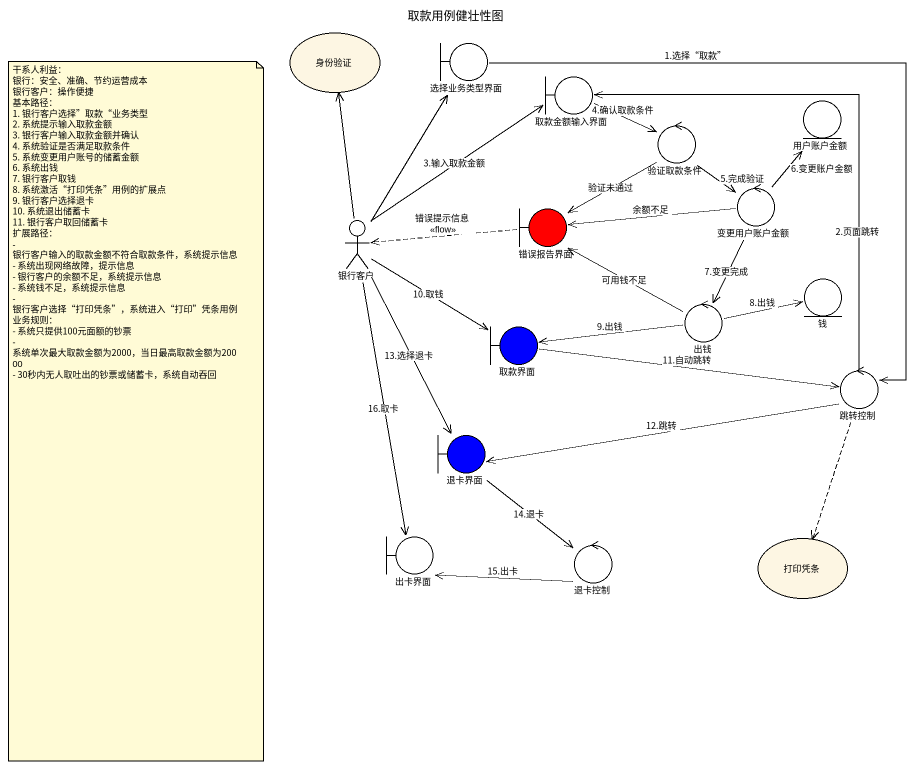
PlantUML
@startuml
title 取款用例健壮性图
usecase 身份验证
boundary 选择业务类型界面
boundary 取款金额输入界面
entity 用户账户金额
control 验证取款条件
actor 银行客户
boundary 错误报告界面 #FF0000
control 变更用户账户金额
entity 钱
boundary 取款界面 #0000FF
control 出钱
control 跳转控制
boundary 退卡界面 #0000FF
boundary 出卡界面
control 退卡控制
usecase 打印凭条
选择业务类型界面 --> 跳转控制 : 1.选择“取款”
取款金额输入界面 -right-> 验证取款条件 : 4.确认取款条件
验证取款条件 --> 错误报告界面 : 验证未通过
验证取款条件 --> 变更用户账户金额 : 5.完成验证
银行客户 -up-> 身份验证
银行客户 -up-> 选择业务类型界面
银行客户 -up-> 取款金额输入界面 : 3.输入取款金额
银行客户 -right-> 取款界面 : 10.取钱
银行客户 --> 退卡界面 : 13.选择退卡
银行客户 --> 出卡界面 : 16.取卡
错误报告界面 .left.> 银行客户 : 错误提示信息\n<<flow>>
变更用户账户金额 -up-> 用户账户金额 : 6.变更账户金额
变更用户账户金额 -left-> 错误报告界面 : 余额不足
变更用户账户金额 --> 出钱 : 7.变更完成
取款界面 -right-> 跳转控制 : 11.自动跳转
出钱 -up-> 错误报告界面 : 可用钱不足
出钱 -right-> 钱 : 8.出钱
出钱 -left-> 取款界面 : 9.出钱
跳转控制 -up-> 取款金额输入界面 : 2.页面跳转
跳转控制 -left-> 退卡界面 : 12.跳转
跳转控制 ..> 打印凭条
退卡界面 --> 退卡控制 : 14.退卡
退卡控制 -left-> 出卡界面 : 15.出卡
note as N1
  干系人利益：
  银行：安全、准确、节约运营成本
  银行客户：操作便捷
  基本路径：
  1. 银行客户选择”取款“业务类型
  2. 系统提示输入取款金额
  3. 银行客户输入取款金额并确认
  4. 系统验证是否满足取款条件
  5. 系统变更用户账号的储蓄金额
  6. 系统出钱
  7. 银行客户取钱
  8. 系统激活“打印凭条”用例的扩展点
  9. 银行客户选择退卡
  10. 系统退出储蓄卡
  11. 银行客户取回储蓄卡
  扩展路径：
  - 银行客户输入的取款金额不符合取款条件，系统提示信息
  - 系统出现网络故障，提示信息
  - 银行客户的余额不足，系统提示信息
  - 系统钱不足，系统提示信息
  - 银行客户选择“打印凭条”，系统进入“打印”凭条用例
  业务规则：
  - 系统只提供100元面额的钞票
  - 系统单次最大取款金额为2000，当日最高取款金额为20000
  - 30秒内无人取吐出的钞票或储蓄卡，系统自动吞回
end note
@enduml
